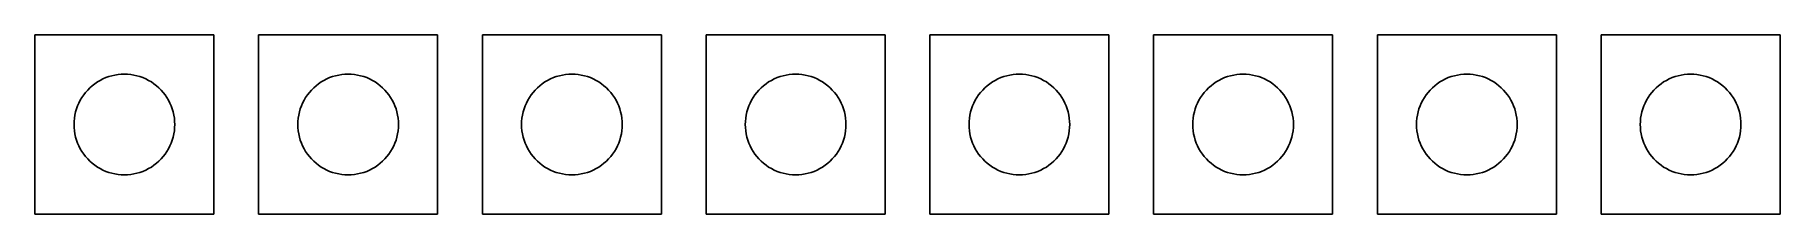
# Model space of a CAD drawing. Extents: x -4 to 74, y -4 to 4.
import ezdxf

# ---------------------------------------------------------------- set-up
doc = ezdxf.new("R2010")
doc.units = 0
doc.layers.get('0').update_dxf_attribs({"color": 1})

msp = doc.modelspace()

# ---------------------------------------------------------------- linework, layer by layer
at = {"color": 1}
for p, q in [((4, 4), (-4, 4)), ((-4, 4), (-4, -4)), ((4, -4), (4, 4)), ((14, 4), (6, 4)), ((6, 4), (6, -4)), ((14, -4), (14, 4)), ((24, 4), (16, 4)), ((16, 4), (16, -4)), ((24, -4), (24, 4)), ((34, 4), (26, 4)), ((26, 4), (26, -4)), ((34, -4), (34, 4)), ((44, 4), (36, 4)), ((36, 4), (36, -4)), ((44, -4), (44, 4)), ((54, 4), (46, 4)), ((46, 4), (46, -4)), ((54, -4), (54, 4)), ((64, 4), (56, 4)), ((56, 4), (56, -4)), ((64, -4), (64, 4)), ((74, 4), (66, 4)), ((66, 4), (66, -4)), ((74, -4), (74, 4)), ((-1.64017, 1.54022), (-1.54022, 1.64017)), ((-1.54022, 1.64017), (-1.43419, 1.73364)), ((-1.43419, 1.73364), (-1.32251, 1.82028)), ((-1.32251, 1.82028), (-1.2056, 1.89973)), ((-1.2056, 1.89973), (-1.08394, 1.97168)), ((-1.08394, 1.97168), (-0.957993, 2.03586)), ((-0.957993, 2.03586), (-0.828278, 2.092)), ((-0.828278, 2.092), (-0.695282, 2.13986)), ((-0.695282, 2.13986), (-0.55954, 2.17931)), ((-0.55954, 2.17931), (-0.4216, 2.21014)), ((-0.4216, 2.21014), (-0.281998, 2.23225)), ((-0.281998, 2.23225), (-0.141266, 2.24556)), ((-0.141266, 2.24556), (0, 2.25)), ((0, 2.25), (0.141266, 2.24556)), ((0.141266, 2.24556), (0.281998, 2.23225)), ((0.281998, 2.23225), (0.4216, 2.21014)), ((0.4216, 2.21014), (0.55954, 2.17931)), ((0.55954, 2.17931), (0.695282, 2.13986)), ((0.695282, 2.13986), (0.828278, 2.092)), ((0.828278, 2.092), (0.957993, 2.03586)), ((0.957993, 2.03586), (1.08394, 1.97168)), ((1.08394, 1.97168), (1.2056, 1.89973)), ((1.2056, 1.89973), (1.32251, 1.82028)), ((1.32251, 1.82028), (1.43419, 1.73364)), ((1.43419, 1.73364), (1.54022, 1.64017)), ((1.54022, 1.64017), (1.64017, 1.54022)), ((8.35983, 1.54022), (8.45978, 1.64017)), ((8.45978, 1.64017), (8.56581, 1.73364)), ((8.56581, 1.73364), (8.67749, 1.82028)), ((8.67749, 1.82028), (8.7944, 1.89973)), ((8.7944, 1.89973), (8.91606, 1.97168)), ((8.91606, 1.97168), (9.04201, 2.03586)), ((9.04201, 2.03586), (9.17172, 2.092)), ((9.17172, 2.092), (9.30472, 2.13986)), ((9.30472, 2.13986), (9.44046, 2.17931)), ((9.44046, 2.17931), (9.5784, 2.21014)), ((9.5784, 2.21014), (9.718, 2.23225)), ((9.718, 2.23225), (9.85873, 2.24556)), ((9.85873, 2.24556), (10, 2.25)), ((10, 2.25), (10.1413, 2.24556)), ((10.1413, 2.24556), (10.282, 2.23225)), ((10.282, 2.23225), (10.4216, 2.21014)), ((10.4216, 2.21014), (10.5595, 2.17931)), ((10.5595, 2.17931), (10.6953, 2.13986)), ((10.6953, 2.13986), (10.8283, 2.092)), ((10.8283, 2.092), (10.958, 2.03586)), ((10.958, 2.03586), (11.0839, 1.97168)), ((11.0839, 1.97168), (11.2056, 1.89973)), ((11.2056, 1.89973), (11.3225, 1.82028)), ((11.3225, 1.82028), (11.4342, 1.73364)), ((11.4342, 1.73364), (11.5402, 1.64017)), ((11.5402, 1.64017), (11.6402, 1.54022)), ((18.3598, 1.54022), (18.4598, 1.64017)), ((18.4598, 1.64017), (18.5658, 1.73364)), ((18.5658, 1.73364), (18.6775, 1.82028)), ((18.6775, 1.82028), (18.7944, 1.89973)), ((18.7944, 1.89973), (18.9161, 1.97168)), ((18.9161, 1.97168), (19.042, 2.03586)), ((19.042, 2.03586), (19.1717, 2.092)), ((19.1717, 2.092), (19.3047, 2.13986)), ((19.3047, 2.13986), (19.4405, 2.17931)), ((19.4405, 2.17931), (19.5784, 2.21014)), ((19.5784, 2.21014), (19.718, 2.23225)), ((19.718, 2.23225), (19.8587, 2.24556)), ((19.8587, 2.24556), (20, 2.25)), ((20, 2.25), (20.1413, 2.24556)), ((20.1413, 2.24556), (20.282, 2.23225)), ((20.282, 2.23225), (20.4216, 2.21014)), ((20.4216, 2.21014), (20.5595, 2.17931)), ((20.5595, 2.17931), (20.6953, 2.13986)), ((20.6953, 2.13986), (20.8283, 2.092)), ((20.8283, 2.092), (20.958, 2.03586)), ((20.958, 2.03586), (21.0839, 1.97168)), ((21.0839, 1.97168), (21.2056, 1.89973)), ((21.2056, 1.89973), (21.3225, 1.82028)), ((21.3225, 1.82028), (21.4342, 1.73364)), ((21.4342, 1.73364), (21.5402, 1.64017)), ((21.5402, 1.64017), (21.6402, 1.54022)), ((28.3598, 1.54022), (28.4598, 1.64017)), ((28.4598, 1.64017), (28.5658, 1.73364)), ((28.5658, 1.73364), (28.6775, 1.82028)), ((28.6775, 1.82028), (28.7944, 1.89973)), ((28.7944, 1.89973), (28.9161, 1.97168)), ((28.9161, 1.97168), (29.042, 2.03586)), ((29.042, 2.03586), (29.1717, 2.092)), ((29.1717, 2.092), (29.3047, 2.13986)), ((29.3047, 2.13986), (29.4405, 2.17931)), ((29.4405, 2.17931), (29.5784, 2.21014)), ((29.5784, 2.21014), (29.718, 2.23225)), ((29.718, 2.23225), (29.8587, 2.24556)), ((29.8587, 2.24556), (30, 2.25)), ((30, 2.25), (30.1413, 2.24556)), ((30.1413, 2.24556), (30.282, 2.23225)), ((30.282, 2.23225), (30.4216, 2.21014)), ((30.4216, 2.21014), (30.5595, 2.17931)), ((30.5595, 2.17931), (30.6953, 2.13986)), ((30.6953, 2.13986), (30.8283, 2.092)), ((30.8283, 2.092), (30.958, 2.03586)), ((30.958, 2.03586), (31.0839, 1.97168)), ((31.0839, 1.97168), (31.2056, 1.89973)), ((31.2056, 1.89973), (31.3225, 1.82028)), ((31.3225, 1.82028), (31.4342, 1.73364)), ((31.4342, 1.73364), (31.5402, 1.64017)), ((31.5402, 1.64017), (31.6402, 1.54022)), ((38.3598, 1.54022), (38.4598, 1.64017)), ((38.4598, 1.64017), (38.5658, 1.73364)), ((38.5658, 1.73364), (38.6775, 1.82028)), ((38.6775, 1.82028), (38.7944, 1.89973)), ((38.7944, 1.89973), (38.9161, 1.97168)), ((38.9161, 1.97168), (39.042, 2.03586)), ((39.042, 2.03586), (39.1717, 2.092)), ((39.1717, 2.092), (39.3047, 2.13986)), ((39.3047, 2.13986), (39.4405, 2.17931)), ((39.4405, 2.17931), (39.5784, 2.21014)), ((39.5784, 2.21014), (39.718, 2.23225)), ((39.718, 2.23225), (39.8587, 2.24556)), ((39.8587, 2.24556), (40, 2.25)), ((40, 2.25), (40.1413, 2.24556)), ((40.1413, 2.24556), (40.282, 2.23225)), ((40.282, 2.23225), (40.4216, 2.21014)), ((40.4216, 2.21014), (40.5595, 2.17931)), ((40.5595, 2.17931), (40.6953, 2.13986)), ((40.6953, 2.13986), (40.8283, 2.092)), ((40.8283, 2.092), (40.958, 2.03586)), ((40.958, 2.03586), (41.0839, 1.97168)), ((41.0839, 1.97168), (41.2056, 1.89973)), ((41.2056, 1.89973), (41.3225, 1.82028)), ((41.3225, 1.82028), (41.4342, 1.73364)), ((41.4342, 1.73364), (41.5402, 1.64017)), ((41.5402, 1.64017), (41.6402, 1.54022)), ((48.3598, 1.54022), (48.4598, 1.64017)), ((48.4598, 1.64017), (48.5658, 1.73364)), ((48.5658, 1.73364), (48.6775, 1.82028)), ((48.6775, 1.82028), (48.7944, 1.89973)), ((48.7944, 1.89973), (48.9161, 1.97168)), ((48.9161, 1.97168), (49.042, 2.03586)), ((49.042, 2.03586), (49.1717, 2.092)), ((49.1717, 2.092), (49.3047, 2.13986)), ((49.3047, 2.13986), (49.4405, 2.17931)), ((49.4405, 2.17931), (49.5784, 2.21014)), ((49.5784, 2.21014), (49.718, 2.23225)), ((49.718, 2.23225), (49.8587, 2.24556)), ((49.8587, 2.24556), (50, 2.25)), ((50, 2.25), (50.1413, 2.24556)), ((50.1413, 2.24556), (50.282, 2.23225)), ((50.282, 2.23225), (50.4216, 2.21014)), ((50.4216, 2.21014), (50.5595, 2.17931)), ((50.5595, 2.17931), (50.6953, 2.13986)), ((50.6953, 2.13986), (50.8283, 2.092)), ((50.8283, 2.092), (50.958, 2.03586)), ((50.958, 2.03586), (51.0839, 1.97168)), ((51.0839, 1.97168), (51.2056, 1.89973)), ((51.2056, 1.89973), (51.3225, 1.82028)), ((51.3225, 1.82028), (51.4342, 1.73364)), ((51.4342, 1.73364), (51.5402, 1.64017)), ((51.5402, 1.64017), (51.6402, 1.54022)), ((58.3598, 1.54022), (58.4598, 1.64017)), ((58.4598, 1.64017), (58.5658, 1.73364)), ((58.5658, 1.73364), (58.6775, 1.82028)), ((58.6775, 1.82028), (58.7944, 1.89973)), ((58.7944, 1.89973), (58.9161, 1.97168)), ((58.9161, 1.97168), (59.042, 2.03586)), ((59.042, 2.03586), (59.1717, 2.092)), ((59.1717, 2.092), (59.3047, 2.13986)), ((59.3047, 2.13986), (59.4405, 2.17931)), ((59.4405, 2.17931), (59.5784, 2.21014)), ((59.5784, 2.21014), (59.718, 2.23225)), ((59.718, 2.23225), (59.8587, 2.24556)), ((59.8587, 2.24556), (60, 2.25)), ((60, 2.25), (60.1413, 2.24556)), ((60.1413, 2.24556), (60.282, 2.23225)), ((60.282, 2.23225), (60.4216, 2.21014)), ((60.4216, 2.21014), (60.5595, 2.17931)), ((60.5595, 2.17931), (60.6953, 2.13986)), ((60.6953, 2.13986), (60.8283, 2.092)), ((60.8283, 2.092), (60.958, 2.03586)), ((60.958, 2.03586), (61.0839, 1.97168)), ((61.0839, 1.97168), (61.2056, 1.89973)), ((61.2056, 1.89973), (61.3225, 1.82028)), ((61.3225, 1.82028), (61.4342, 1.73364)), ((61.4342, 1.73364), (61.5402, 1.64017)), ((61.5402, 1.64017), (61.6402, 1.54022)), ((68.3598, 1.54022), (68.4598, 1.64017)), ((68.4598, 1.64017), (68.5658, 1.73364)), ((68.5658, 1.73364), (68.6775, 1.82028)), ((68.6775, 1.82028), (68.7944, 1.89973)), ((68.7944, 1.89973), (68.9161, 1.97168)), ((68.9161, 1.97168), (69.042, 2.03586)), ((69.042, 2.03586), (69.1717, 2.092)), ((69.1717, 2.092), (69.3047, 2.13986)), ((69.3047, 2.13986), (69.4405, 2.17931)), ((69.4405, 2.17931), (69.5784, 2.21014)), ((69.5784, 2.21014), (69.718, 2.23225)), ((69.718, 2.23225), (69.8587, 2.24556)), ((69.8587, 2.24556), (70, 2.25)), ((70, 2.25), (70.1413, 2.24556)), ((70.1413, 2.24556), (70.282, 2.23225)), ((70.282, 2.23225), (70.4216, 2.21014)), ((70.4216, 2.21014), (70.5595, 2.17931)), ((70.5595, 2.17931), (70.6953, 2.13986)), ((70.6953, 2.13986), (70.8283, 2.092)), ((70.8283, 2.092), (70.958, 2.03586)), ((70.958, 2.03586), (71.0839, 1.97168)), ((71.0839, 1.97168), (71.2056, 1.89973)), ((71.2056, 1.89973), (71.3225, 1.82028)), ((71.3225, 1.82028), (71.4342, 1.73364)), ((71.4342, 1.73364), (71.5402, 1.64017)), ((71.5402, 1.64017), (71.6402, 1.54022)), ((-2.13986, 0.695282), (-2.092, 0.828278)), ((-2.092, 0.828278), (-2.03586, 0.957993)), ((-2.03586, 0.957993), (-1.97168, 1.08394)), ((-1.97168, 1.08394), (-1.89973, 1.2056)), ((-1.89973, 1.2056), (-1.82028, 1.32251)), ((-1.82028, 1.32251), (-1.73364, 1.43419)), ((-1.73364, 1.43419), (-1.64017, 1.54022)), ((1.64017, 1.54022), (1.73364, 1.43419)), ((1.73364, 1.43419), (1.82028, 1.32251)), ((1.82028, 1.32251), (1.89973, 1.2056)), ((1.89973, 1.2056), (1.97168, 1.08394)), ((1.97168, 1.08394), (2.03586, 0.957993)), ((2.03586, 0.957993), (2.092, 0.828278)), ((2.092, 0.828278), (2.13986, 0.695282)), ((7.86014, 0.695282), (7.908, 0.828278)), ((7.908, 0.828278), (7.96414, 0.957993)), ((7.96414, 0.957993), (8.02832, 1.08394)), ((8.02832, 1.08394), (8.10027, 1.2056)), ((8.10027, 1.2056), (8.17972, 1.32251)), ((8.17972, 1.32251), (8.26636, 1.43419)), ((8.26636, 1.43419), (8.35983, 1.54022)), ((11.6402, 1.54022), (11.7336, 1.43419)), ((11.7336, 1.43419), (11.8203, 1.32251)), ((11.8203, 1.32251), (11.8997, 1.2056)), ((11.8997, 1.2056), (11.9717, 1.08394)), ((11.9717, 1.08394), (12.0359, 0.957993)), ((12.0359, 0.957993), (12.092, 0.828278)), ((12.092, 0.828278), (12.1399, 0.695282)), ((17.8601, 0.695282), (17.908, 0.828278)), ((17.908, 0.828278), (17.9641, 0.957993)), ((17.9641, 0.957993), (18.0283, 1.08394)), ((18.0283, 1.08394), (18.1003, 1.2056)), ((18.1003, 1.2056), (18.1797, 1.32251)), ((18.1797, 1.32251), (18.2664, 1.43419)), ((18.2664, 1.43419), (18.3598, 1.54022)), ((21.6402, 1.54022), (21.7336, 1.43419)), ((21.7336, 1.43419), (21.8203, 1.32251)), ((21.8203, 1.32251), (21.8997, 1.2056)), ((21.8997, 1.2056), (21.9717, 1.08394)), ((21.9717, 1.08394), (22.0359, 0.957993)), ((22.0359, 0.957993), (22.092, 0.828278)), ((22.092, 0.828278), (22.1399, 0.695282)), ((27.8601, 0.695282), (27.908, 0.828278)), ((27.908, 0.828278), (27.9641, 0.957993)), ((27.9641, 0.957993), (28.0283, 1.08394)), ((28.0283, 1.08394), (28.1003, 1.2056)), ((28.1003, 1.2056), (28.1797, 1.32251)), ((28.1797, 1.32251), (28.2664, 1.43419)), ((28.2664, 1.43419), (28.3598, 1.54022)), ((31.6402, 1.54022), (31.7336, 1.43419)), ((31.7336, 1.43419), (31.8203, 1.32251)), ((31.8203, 1.32251), (31.8997, 1.2056)), ((31.8997, 1.2056), (31.9717, 1.08394)), ((31.9717, 1.08394), (32.0359, 0.957993)), ((32.0359, 0.957993), (32.092, 0.828278)), ((32.092, 0.828278), (32.1399, 0.695282)), ((37.8601, 0.695282), (37.908, 0.828278)), ((37.908, 0.828278), (37.9641, 0.957993)), ((37.9641, 0.957993), (38.0283, 1.08394)), ((38.0283, 1.08394), (38.1003, 1.2056)), ((38.1003, 1.2056), (38.1797, 1.32251)), ((38.1797, 1.32251), (38.2664, 1.43419)), ((38.2664, 1.43419), (38.3598, 1.54022)), ((41.6402, 1.54022), (41.7336, 1.43419)), ((41.7336, 1.43419), (41.8203, 1.32251)), ((41.8203, 1.32251), (41.8997, 1.2056)), ((41.8997, 1.2056), (41.9717, 1.08394)), ((41.9717, 1.08394), (42.0359, 0.957993)), ((42.0359, 0.957993), (42.092, 0.828278)), ((42.092, 0.828278), (42.1399, 0.695282)), ((47.8601, 0.695282), (47.908, 0.828278)), ((47.908, 0.828278), (47.9641, 0.957993)), ((47.9641, 0.957993), (48.0283, 1.08394)), ((48.0283, 1.08394), (48.1003, 1.2056)), ((48.1003, 1.2056), (48.1797, 1.32251)), ((48.1797, 1.32251), (48.2664, 1.43419)), ((48.2664, 1.43419), (48.3598, 1.54022)), ((51.6402, 1.54022), (51.7336, 1.43419)), ((51.7336, 1.43419), (51.8203, 1.32251)), ((51.8203, 1.32251), (51.8997, 1.2056)), ((51.8997, 1.2056), (51.9717, 1.08394)), ((51.9717, 1.08394), (52.0359, 0.957993)), ((52.0359, 0.957993), (52.092, 0.828278)), ((52.092, 0.828278), (52.1399, 0.695282)), ((57.8601, 0.695282), (57.908, 0.828278)), ((57.908, 0.828278), (57.9641, 0.957993)), ((57.9641, 0.957993), (58.0283, 1.08394)), ((58.0283, 1.08394), (58.1003, 1.2056)), ((58.1003, 1.2056), (58.1797, 1.32251)), ((58.1797, 1.32251), (58.2664, 1.43419)), ((58.2664, 1.43419), (58.3598, 1.54022)), ((61.6402, 1.54022), (61.7336, 1.43419)), ((61.7336, 1.43419), (61.8203, 1.32251)), ((61.8203, 1.32251), (61.8997, 1.2056)), ((61.8997, 1.2056), (61.9717, 1.08394)), ((61.9717, 1.08394), (62.0359, 0.957993)), ((62.0359, 0.957993), (62.092, 0.828278)), ((62.092, 0.828278), (62.1399, 0.695282)), ((67.8601, 0.695282), (67.908, 0.828278)), ((67.908, 0.828278), (67.9641, 0.957993)), ((67.9641, 0.957993), (68.0283, 1.08394)), ((68.0283, 1.08394), (68.1003, 1.2056)), ((68.1003, 1.2056), (68.1797, 1.32251)), ((68.1797, 1.32251), (68.2664, 1.43419)), ((68.2664, 1.43419), (68.3598, 1.54022)), ((71.6402, 1.54022), (71.7336, 1.43419)), ((71.7336, 1.43419), (71.8203, 1.32251)), ((71.8203, 1.32251), (71.8997, 1.2056)), ((71.8997, 1.2056), (71.9717, 1.08394)), ((71.9717, 1.08394), (72.0359, 0.957993)), ((72.0359, 0.957993), (72.092, 0.828278)), ((72.092, 0.828278), (72.1399, 0.695282)), ((-2.25, 0), (-2.24556, 0.141266)), ((-2.24556, -0.141266), (-2.25, 0)), ((-2.24556, 0.141266), (-2.23225, 0.281998)), ((-2.23225, 0.281998), (-2.21014, 0.4216)), ((-2.21014, 0.4216), (-2.17931, 0.55954)), ((-2.17931, 0.55954), (-2.13986, 0.695282)), ((2.13986, 0.695282), (2.17931, 0.55954)), ((2.17931, 0.55954), (2.21014, 0.4216)), ((2.21014, 0.4216), (2.23225, 0.281998)), ((2.23225, 0.281998), (2.24556, 0.141266)), ((2.24556, 0.141266), (2.25, 0)), ((2.25, 0), (2.24556, -0.141266)), ((7.75, 0), (7.75444, 0.141266)), ((7.75444, -0.141266), (7.75, 0)), ((7.75444, 0.141266), (7.76775, 0.281998)), ((7.76775, 0.281998), (7.78986, 0.4216)), ((7.78986, 0.4216), (7.82069, 0.55954)), ((7.82069, 0.55954), (7.86014, 0.695282)), ((12.1399, 0.695282), (12.1793, 0.55954)), ((12.1793, 0.55954), (12.2101, 0.4216)), ((12.2101, 0.4216), (12.2323, 0.281998)), ((12.2323, 0.281998), (12.2456, 0.141266)), ((12.2456, 0.141266), (12.25, 0)), ((12.25, 0), (12.2456, -0.141266)), ((17.75, 0), (17.7544, 0.141266)), ((17.7544, -0.141266), (17.75, 0)), ((17.7544, 0.141266), (17.7677, 0.281998)), ((17.7677, 0.281998), (17.7899, 0.4216)), ((17.7899, 0.4216), (17.8207, 0.55954)), ((17.8207, 0.55954), (17.8601, 0.695282)), ((22.1399, 0.695282), (22.1793, 0.55954)), ((22.1793, 0.55954), (22.2101, 0.4216)), ((22.2101, 0.4216), (22.2323, 0.281998)), ((22.2323, 0.281998), (22.2456, 0.141266)), ((22.2456, 0.141266), (22.25, 0)), ((22.25, 0), (22.2456, -0.141266)), ((27.75, 0), (27.7544, 0.141266)), ((27.7544, -0.141266), (27.75, 0)), ((27.7544, 0.141266), (27.7677, 0.281998)), ((27.7677, 0.281998), (27.7899, 0.4216)), ((27.7899, 0.4216), (27.8207, 0.55954)), ((27.8207, 0.55954), (27.8601, 0.695282)), ((32.1399, 0.695282), (32.1793, 0.55954)), ((32.1793, 0.55954), (32.2101, 0.4216)), ((32.2101, 0.4216), (32.2323, 0.281998)), ((32.2323, 0.281998), (32.2456, 0.141266)), ((32.2456, 0.141266), (32.25, 0)), ((32.25, 0), (32.2456, -0.141266)), ((37.75, 0), (37.7544, 0.141266)), ((37.7544, -0.141266), (37.75, 0)), ((37.7544, 0.141266), (37.7677, 0.281998)), ((37.7677, 0.281998), (37.7899, 0.4216)), ((37.7899, 0.4216), (37.8207, 0.55954)), ((37.8207, 0.55954), (37.8601, 0.695282)), ((42.1399, 0.695282), (42.1793, 0.55954)), ((42.1793, 0.55954), (42.2101, 0.4216)), ((42.2101, 0.4216), (42.2323, 0.281998)), ((42.2323, 0.281998), (42.2456, 0.141266)), ((42.2456, 0.141266), (42.25, 0)), ((42.25, 0), (42.2456, -0.141266)), ((47.75, 0), (47.7544, 0.141266)), ((47.7544, -0.141266), (47.75, 0)), ((47.7544, 0.141266), (47.7677, 0.281998)), ((47.7677, 0.281998), (47.7899, 0.4216)), ((47.7899, 0.4216), (47.8207, 0.55954)), ((47.8207, 0.55954), (47.8601, 0.695282)), ((52.1399, 0.695282), (52.1793, 0.55954)), ((52.1793, 0.55954), (52.2101, 0.4216)), ((52.2101, 0.4216), (52.2323, 0.281998)), ((52.2323, 0.281998), (52.2456, 0.141266)), ((52.2456, 0.141266), (52.25, 0)), ((52.25, 0), (52.2456, -0.141266)), ((57.75, 0), (57.7544, 0.141266)), ((57.7544, -0.141266), (57.75, 0)), ((57.7544, 0.141266), (57.7677, 0.281998)), ((57.7677, 0.281998), (57.7899, 0.4216)), ((57.7899, 0.4216), (57.8207, 0.55954)), ((57.8207, 0.55954), (57.8601, 0.695282)), ((62.1399, 0.695282), (62.1793, 0.55954)), ((62.1793, 0.55954), (62.2101, 0.4216)), ((62.2101, 0.4216), (62.2323, 0.281998)), ((62.2323, 0.281998), (62.2456, 0.141266)), ((62.2456, 0.141266), (62.25, 0)), ((62.25, 0), (62.2456, -0.141266)), ((67.75, 0), (67.7544, 0.141266)), ((67.7544, -0.141266), (67.75, 0)), ((67.7544, 0.141266), (67.7677, 0.281998)), ((67.7677, 0.281998), (67.7899, 0.4216)), ((67.7899, 0.4216), (67.8207, 0.55954)), ((67.8207, 0.55954), (67.8601, 0.695282)), ((72.1399, 0.695282), (72.1793, 0.55954)), ((72.1793, 0.55954), (72.2101, 0.4216)), ((72.2101, 0.4216), (72.2323, 0.281998)), ((72.2323, 0.281998), (72.2456, 0.141266)), ((72.2456, 0.141266), (72.25, 0)), ((72.25, 0), (72.2456, -0.141266)), ((-2.23225, -0.281998), (-2.24556, -0.141266)), ((-2.21014, -0.4216), (-2.23225, -0.281998)), ((-2.17931, -0.55954), (-2.21014, -0.4216)), ((-2.13986, -0.695282), (-2.17931, -0.55954)), ((-2.092, -0.828278), (-2.13986, -0.695282)), ((2.13986, -0.695282), (2.092, -0.828278)), ((2.17931, -0.55954), (2.13986, -0.695282)), ((2.21014, -0.4216), (2.17931, -0.55954)), ((2.23225, -0.281998), (2.21014, -0.4216)), ((2.24556, -0.141266), (2.23225, -0.281998)), ((7.76775, -0.281998), (7.75444, -0.141266)), ((7.78986, -0.4216), (7.76775, -0.281998)), ((7.82069, -0.55954), (7.78986, -0.4216)), ((7.86014, -0.695282), (7.82069, -0.55954)), ((7.908, -0.828278), (7.86014, -0.695282)), ((12.1399, -0.695282), (12.092, -0.828278)), ((12.1793, -0.55954), (12.1399, -0.695282)), ((12.2101, -0.4216), (12.1793, -0.55954)), ((12.2323, -0.281998), (12.2101, -0.4216)), ((12.2456, -0.141266), (12.2323, -0.281998)), ((17.7677, -0.281998), (17.7544, -0.141266)), ((17.7899, -0.4216), (17.7677, -0.281998)), ((17.8207, -0.55954), (17.7899, -0.4216)), ((17.8601, -0.695282), (17.8207, -0.55954)), ((17.908, -0.828278), (17.8601, -0.695282)), ((22.1399, -0.695282), (22.092, -0.828278)), ((22.1793, -0.55954), (22.1399, -0.695282)), ((22.2101, -0.4216), (22.1793, -0.55954)), ((22.2323, -0.281998), (22.2101, -0.4216)), ((22.2456, -0.141266), (22.2323, -0.281998)), ((27.7677, -0.281998), (27.7544, -0.141266)), ((27.7899, -0.4216), (27.7677, -0.281998)), ((27.8207, -0.55954), (27.7899, -0.4216)), ((27.8601, -0.695282), (27.8207, -0.55954)), ((27.908, -0.828278), (27.8601, -0.695282)), ((32.1399, -0.695282), (32.092, -0.828278)), ((32.1793, -0.55954), (32.1399, -0.695282)), ((32.2101, -0.4216), (32.1793, -0.55954)), ((32.2323, -0.281998), (32.2101, -0.4216)), ((32.2456, -0.141266), (32.2323, -0.281998)), ((37.7677, -0.281998), (37.7544, -0.141266)), ((37.7899, -0.4216), (37.7677, -0.281998)), ((37.8207, -0.55954), (37.7899, -0.4216)), ((37.8601, -0.695282), (37.8207, -0.55954)), ((37.908, -0.828278), (37.8601, -0.695282)), ((42.1399, -0.695282), (42.092, -0.828278)), ((42.1793, -0.55954), (42.1399, -0.695282)), ((42.2101, -0.4216), (42.1793, -0.55954)), ((42.2323, -0.281998), (42.2101, -0.4216)), ((42.2456, -0.141266), (42.2323, -0.281998)), ((47.7677, -0.281998), (47.7544, -0.141266)), ((47.7899, -0.4216), (47.7677, -0.281998)), ((47.8207, -0.55954), (47.7899, -0.4216)), ((47.8601, -0.695282), (47.8207, -0.55954)), ((47.908, -0.828278), (47.8601, -0.695282)), ((52.1399, -0.695282), (52.092, -0.828278)), ((52.1793, -0.55954), (52.1399, -0.695282)), ((52.2101, -0.4216), (52.1793, -0.55954)), ((52.2323, -0.281998), (52.2101, -0.4216)), ((52.2456, -0.141266), (52.2323, -0.281998)), ((57.7677, -0.281998), (57.7544, -0.141266)), ((57.7899, -0.4216), (57.7677, -0.281998)), ((57.8207, -0.55954), (57.7899, -0.4216)), ((57.8601, -0.695282), (57.8207, -0.55954)), ((57.908, -0.828278), (57.8601, -0.695282)), ((62.1399, -0.695282), (62.092, -0.828278)), ((62.1793, -0.55954), (62.1399, -0.695282)), ((62.2101, -0.4216), (62.1793, -0.55954)), ((62.2323, -0.281998), (62.2101, -0.4216)), ((62.2456, -0.141266), (62.2323, -0.281998)), ((67.7677, -0.281998), (67.7544, -0.141266)), ((67.7899, -0.4216), (67.7677, -0.281998)), ((67.8207, -0.55954), (67.7899, -0.4216)), ((67.8601, -0.695282), (67.8207, -0.55954)), ((67.908, -0.828278), (67.8601, -0.695282)), ((72.1399, -0.695282), (72.092, -0.828278)), ((72.1793, -0.55954), (72.1399, -0.695282)), ((72.2101, -0.4216), (72.1793, -0.55954)), ((72.2323, -0.281998), (72.2101, -0.4216)), ((72.2456, -0.141266), (72.2323, -0.281998)), ((-2.03586, -0.957993), (-2.092, -0.828278)), ((-1.97168, -1.08394), (-2.03586, -0.957993)), ((-1.89973, -1.2056), (-1.97168, -1.08394)), ((-1.82028, -1.32251), (-1.89973, -1.2056)), ((-1.73364, -1.43419), (-1.82028, -1.32251)), ((-1.64017, -1.54022), (-1.73364, -1.43419)), ((-1.54022, -1.64017), (-1.64017, -1.54022)), ((1.64017, -1.54022), (1.54022, -1.64017)), ((1.73364, -1.43419), (1.64017, -1.54022)), ((1.82028, -1.32251), (1.73364, -1.43419)), ((1.89973, -1.2056), (1.82028, -1.32251)), ((1.97168, -1.08394), (1.89973, -1.2056)), ((2.03586, -0.957993), (1.97168, -1.08394)), ((2.092, -0.828278), (2.03586, -0.957993)), ((7.96414, -0.957993), (7.908, -0.828278)), ((8.02832, -1.08394), (7.96414, -0.957993)), ((8.10027, -1.2056), (8.02832, -1.08394)), ((8.17972, -1.32251), (8.10027, -1.2056)), ((8.26636, -1.43419), (8.17972, -1.32251)), ((8.35983, -1.54022), (8.26636, -1.43419)), ((8.45978, -1.64017), (8.35983, -1.54022)), ((11.6402, -1.54022), (11.5402, -1.64017)), ((11.7336, -1.43419), (11.6402, -1.54022)), ((11.8203, -1.32251), (11.7336, -1.43419)), ((11.8997, -1.2056), (11.8203, -1.32251)), ((11.9717, -1.08394), (11.8997, -1.2056)), ((12.0359, -0.957993), (11.9717, -1.08394)), ((12.092, -0.828278), (12.0359, -0.957993)), ((17.9641, -0.957993), (17.908, -0.828278)), ((18.0283, -1.08394), (17.9641, -0.957993)), ((18.1003, -1.2056), (18.0283, -1.08394)), ((18.1797, -1.32251), (18.1003, -1.2056)), ((18.2664, -1.43419), (18.1797, -1.32251)), ((18.3598, -1.54022), (18.2664, -1.43419)), ((18.4598, -1.64017), (18.3598, -1.54022)), ((21.6402, -1.54022), (21.5402, -1.64017)), ((21.7336, -1.43419), (21.6402, -1.54022)), ((21.8203, -1.32251), (21.7336, -1.43419)), ((21.8997, -1.2056), (21.8203, -1.32251)), ((21.9717, -1.08394), (21.8997, -1.2056)), ((22.0359, -0.957993), (21.9717, -1.08394)), ((22.092, -0.828278), (22.0359, -0.957993)), ((27.9641, -0.957993), (27.908, -0.828278)), ((28.0283, -1.08394), (27.9641, -0.957993)), ((28.1003, -1.2056), (28.0283, -1.08394)), ((28.1797, -1.32251), (28.1003, -1.2056)), ((28.2664, -1.43419), (28.1797, -1.32251)), ((28.3598, -1.54022), (28.2664, -1.43419)), ((28.4598, -1.64017), (28.3598, -1.54022)), ((31.6402, -1.54022), (31.5402, -1.64017)), ((31.7336, -1.43419), (31.6402, -1.54022)), ((31.8203, -1.32251), (31.7336, -1.43419)), ((31.8997, -1.2056), (31.8203, -1.32251)), ((31.9717, -1.08394), (31.8997, -1.2056)), ((32.0359, -0.957993), (31.9717, -1.08394)), ((32.092, -0.828278), (32.0359, -0.957993)), ((37.9641, -0.957993), (37.908, -0.828278)), ((38.0283, -1.08394), (37.9641, -0.957993)), ((38.1003, -1.2056), (38.0283, -1.08394)), ((38.1797, -1.32251), (38.1003, -1.2056)), ((38.2664, -1.43419), (38.1797, -1.32251)), ((38.3598, -1.54022), (38.2664, -1.43419)), ((38.4598, -1.64017), (38.3598, -1.54022)), ((41.6402, -1.54022), (41.5402, -1.64017)), ((41.7336, -1.43419), (41.6402, -1.54022)), ((41.8203, -1.32251), (41.7336, -1.43419)), ((41.8997, -1.2056), (41.8203, -1.32251)), ((41.9717, -1.08394), (41.8997, -1.2056)), ((42.0359, -0.957993), (41.9717, -1.08394)), ((42.092, -0.828278), (42.0359, -0.957993)), ((47.9641, -0.957993), (47.908, -0.828278)), ((48.0283, -1.08394), (47.9641, -0.957993)), ((48.1003, -1.2056), (48.0283, -1.08394)), ((48.1797, -1.32251), (48.1003, -1.2056)), ((48.2664, -1.43419), (48.1797, -1.32251)), ((48.3598, -1.54022), (48.2664, -1.43419)), ((48.4598, -1.64017), (48.3598, -1.54022)), ((51.6402, -1.54022), (51.5402, -1.64017)), ((51.7336, -1.43419), (51.6402, -1.54022)), ((51.8203, -1.32251), (51.7336, -1.43419)), ((51.8997, -1.2056), (51.8203, -1.32251)), ((51.9717, -1.08394), (51.8997, -1.2056)), ((52.0359, -0.957993), (51.9717, -1.08394)), ((52.092, -0.828278), (52.0359, -0.957993)), ((57.9641, -0.957993), (57.908, -0.828278)), ((58.0283, -1.08394), (57.9641, -0.957993)), ((58.1003, -1.2056), (58.0283, -1.08394)), ((58.1797, -1.32251), (58.1003, -1.2056)), ((58.2664, -1.43419), (58.1797, -1.32251)), ((58.3598, -1.54022), (58.2664, -1.43419)), ((58.4598, -1.64017), (58.3598, -1.54022)), ((61.6402, -1.54022), (61.5402, -1.64017)), ((61.7336, -1.43419), (61.6402, -1.54022)), ((61.8203, -1.32251), (61.7336, -1.43419)), ((61.8997, -1.2056), (61.8203, -1.32251)), ((61.9717, -1.08394), (61.8997, -1.2056)), ((62.0359, -0.957993), (61.9717, -1.08394)), ((62.092, -0.828278), (62.0359, -0.957993)), ((67.9641, -0.957993), (67.908, -0.828278)), ((68.0283, -1.08394), (67.9641, -0.957993)), ((68.1003, -1.2056), (68.0283, -1.08394)), ((68.1797, -1.32251), (68.1003, -1.2056)), ((68.2664, -1.43419), (68.1797, -1.32251)), ((68.3598, -1.54022), (68.2664, -1.43419)), ((68.4598, -1.64017), (68.3598, -1.54022)), ((71.6402, -1.54022), (71.5402, -1.64017)), ((71.7336, -1.43419), (71.6402, -1.54022)), ((71.8203, -1.32251), (71.7336, -1.43419)), ((71.8997, -1.2056), (71.8203, -1.32251)), ((71.9717, -1.08394), (71.8997, -1.2056)), ((72.0359, -0.957993), (71.9717, -1.08394)), ((72.092, -0.828278), (72.0359, -0.957993)), ((-1.43419, -1.73364), (-1.54022, -1.64017)), ((-1.32251, -1.82028), (-1.43419, -1.73364)), ((-1.2056, -1.89973), (-1.32251, -1.82028)), ((-1.08394, -1.97168), (-1.2056, -1.89973)), ((-0.957993, -2.03586), (-1.08394, -1.97168)), ((-0.828278, -2.092), (-0.957993, -2.03586)), ((-0.695282, -2.13986), (-0.828278, -2.092)), ((-0.55954, -2.17931), (-0.695282, -2.13986)), ((-0.4216, -2.21014), (-0.55954, -2.17931)), ((-0.281998, -2.23225), (-0.4216, -2.21014)), ((-0.141266, -2.24556), (-0.281998, -2.23225)), ((0, -2.25), (-0.141266, -2.24556)), ((0.141266, -2.24556), (0, -2.25)), ((0.281998, -2.23225), (0.141266, -2.24556)), ((0.4216, -2.21014), (0.281998, -2.23225)), ((0.55954, -2.17931), (0.4216, -2.21014)), ((0.695282, -2.13986), (0.55954, -2.17931)), ((0.828278, -2.092), (0.695282, -2.13986)), ((0.957993, -2.03586), (0.828278, -2.092)), ((1.08394, -1.97168), (0.957993, -2.03586)), ((1.2056, -1.89973), (1.08394, -1.97168)), ((1.32251, -1.82028), (1.2056, -1.89973)), ((1.43419, -1.73364), (1.32251, -1.82028)), ((1.54022, -1.64017), (1.43419, -1.73364)), ((8.56581, -1.73364), (8.45978, -1.64017)), ((8.67749, -1.82028), (8.56581, -1.73364)), ((8.7944, -1.89973), (8.67749, -1.82028)), ((8.91606, -1.97168), (8.7944, -1.89973)), ((9.04201, -2.03586), (8.91606, -1.97168)), ((9.17172, -2.092), (9.04201, -2.03586)), ((9.30472, -2.13986), (9.17172, -2.092)), ((9.44046, -2.17931), (9.30472, -2.13986)), ((9.5784, -2.21014), (9.44046, -2.17931)), ((9.718, -2.23225), (9.5784, -2.21014)), ((9.85873, -2.24556), (9.718, -2.23225)), ((10, -2.25), (9.85873, -2.24556)), ((10.1413, -2.24556), (10, -2.25)), ((10.282, -2.23225), (10.1413, -2.24556)), ((10.4216, -2.21014), (10.282, -2.23225)), ((10.5595, -2.17931), (10.4216, -2.21014)), ((10.6953, -2.13986), (10.5595, -2.17931)), ((10.8283, -2.092), (10.6953, -2.13986)), ((10.958, -2.03586), (10.8283, -2.092)), ((11.0839, -1.97168), (10.958, -2.03586)), ((11.2056, -1.89973), (11.0839, -1.97168)), ((11.3225, -1.82028), (11.2056, -1.89973)), ((11.4342, -1.73364), (11.3225, -1.82028)), ((11.5402, -1.64017), (11.4342, -1.73364)), ((18.5658, -1.73364), (18.4598, -1.64017)), ((18.6775, -1.82028), (18.5658, -1.73364)), ((18.7944, -1.89973), (18.6775, -1.82028)), ((18.9161, -1.97168), (18.7944, -1.89973)), ((19.042, -2.03586), (18.9161, -1.97168)), ((19.1717, -2.092), (19.042, -2.03586)), ((19.3047, -2.13986), (19.1717, -2.092)), ((19.4405, -2.17931), (19.3047, -2.13986)), ((19.5784, -2.21014), (19.4405, -2.17931)), ((19.718, -2.23225), (19.5784, -2.21014)), ((19.8587, -2.24556), (19.718, -2.23225)), ((20, -2.25), (19.8587, -2.24556)), ((20.1413, -2.24556), (20, -2.25)), ((20.282, -2.23225), (20.1413, -2.24556)), ((20.4216, -2.21014), (20.282, -2.23225)), ((20.5595, -2.17931), (20.4216, -2.21014)), ((20.6953, -2.13986), (20.5595, -2.17931)), ((20.8283, -2.092), (20.6953, -2.13986)), ((20.958, -2.03586), (20.8283, -2.092)), ((21.0839, -1.97168), (20.958, -2.03586)), ((21.2056, -1.89973), (21.0839, -1.97168)), ((21.3225, -1.82028), (21.2056, -1.89973)), ((21.4342, -1.73364), (21.3225, -1.82028)), ((21.5402, -1.64017), (21.4342, -1.73364)), ((28.5658, -1.73364), (28.4598, -1.64017)), ((28.6775, -1.82028), (28.5658, -1.73364)), ((28.7944, -1.89973), (28.6775, -1.82028)), ((28.9161, -1.97168), (28.7944, -1.89973)), ((29.042, -2.03586), (28.9161, -1.97168)), ((29.1717, -2.092), (29.042, -2.03586)), ((29.3047, -2.13986), (29.1717, -2.092)), ((29.4405, -2.17931), (29.3047, -2.13986)), ((29.5784, -2.21014), (29.4405, -2.17931)), ((29.718, -2.23225), (29.5784, -2.21014)), ((29.8587, -2.24556), (29.718, -2.23225)), ((30, -2.25), (29.8587, -2.24556)), ((30.1413, -2.24556), (30, -2.25)), ((30.282, -2.23225), (30.1413, -2.24556)), ((30.4216, -2.21014), (30.282, -2.23225)), ((30.5595, -2.17931), (30.4216, -2.21014)), ((30.6953, -2.13986), (30.5595, -2.17931)), ((30.8283, -2.092), (30.6953, -2.13986)), ((30.958, -2.03586), (30.8283, -2.092)), ((31.0839, -1.97168), (30.958, -2.03586)), ((31.2056, -1.89973), (31.0839, -1.97168)), ((31.3225, -1.82028), (31.2056, -1.89973)), ((31.4342, -1.73364), (31.3225, -1.82028)), ((31.5402, -1.64017), (31.4342, -1.73364)), ((38.5658, -1.73364), (38.4598, -1.64017)), ((38.6775, -1.82028), (38.5658, -1.73364)), ((38.7944, -1.89973), (38.6775, -1.82028)), ((38.9161, -1.97168), (38.7944, -1.89973)), ((39.042, -2.03586), (38.9161, -1.97168)), ((39.1717, -2.092), (39.042, -2.03586)), ((39.3047, -2.13986), (39.1717, -2.092)), ((39.4405, -2.17931), (39.3047, -2.13986)), ((39.5784, -2.21014), (39.4405, -2.17931)), ((39.718, -2.23225), (39.5784, -2.21014)), ((39.8587, -2.24556), (39.718, -2.23225)), ((40, -2.25), (39.8587, -2.24556)), ((40.1413, -2.24556), (40, -2.25)), ((40.282, -2.23225), (40.1413, -2.24556)), ((40.4216, -2.21014), (40.282, -2.23225)), ((40.5595, -2.17931), (40.4216, -2.21014)), ((40.6953, -2.13986), (40.5595, -2.17931)), ((40.8283, -2.092), (40.6953, -2.13986)), ((40.958, -2.03586), (40.8283, -2.092)), ((41.0839, -1.97168), (40.958, -2.03586)), ((41.2056, -1.89973), (41.0839, -1.97168)), ((41.3225, -1.82028), (41.2056, -1.89973)), ((41.4342, -1.73364), (41.3225, -1.82028)), ((41.5402, -1.64017), (41.4342, -1.73364)), ((48.5658, -1.73364), (48.4598, -1.64017)), ((48.6775, -1.82028), (48.5658, -1.73364)), ((48.7944, -1.89973), (48.6775, -1.82028)), ((48.9161, -1.97168), (48.7944, -1.89973)), ((49.042, -2.03586), (48.9161, -1.97168)), ((49.1717, -2.092), (49.042, -2.03586)), ((49.3047, -2.13986), (49.1717, -2.092)), ((49.4405, -2.17931), (49.3047, -2.13986)), ((49.5784, -2.21014), (49.4405, -2.17931)), ((49.718, -2.23225), (49.5784, -2.21014)), ((49.8587, -2.24556), (49.718, -2.23225)), ((50, -2.25), (49.8587, -2.24556)), ((50.1413, -2.24556), (50, -2.25)), ((50.282, -2.23225), (50.1413, -2.24556)), ((50.4216, -2.21014), (50.282, -2.23225)), ((50.5595, -2.17931), (50.4216, -2.21014)), ((50.6953, -2.13986), (50.5595, -2.17931)), ((50.8283, -2.092), (50.6953, -2.13986)), ((50.958, -2.03586), (50.8283, -2.092)), ((51.0839, -1.97168), (50.958, -2.03586)), ((51.2056, -1.89973), (51.0839, -1.97168)), ((51.3225, -1.82028), (51.2056, -1.89973)), ((51.4342, -1.73364), (51.3225, -1.82028)), ((51.5402, -1.64017), (51.4342, -1.73364)), ((58.5658, -1.73364), (58.4598, -1.64017)), ((58.6775, -1.82028), (58.5658, -1.73364)), ((58.7944, -1.89973), (58.6775, -1.82028)), ((58.9161, -1.97168), (58.7944, -1.89973)), ((59.042, -2.03586), (58.9161, -1.97168)), ((59.1717, -2.092), (59.042, -2.03586)), ((59.3047, -2.13986), (59.1717, -2.092)), ((59.4405, -2.17931), (59.3047, -2.13986)), ((59.5784, -2.21014), (59.4405, -2.17931)), ((59.718, -2.23225), (59.5784, -2.21014)), ((59.8587, -2.24556), (59.718, -2.23225)), ((60, -2.25), (59.8587, -2.24556)), ((60.1413, -2.24556), (60, -2.25)), ((60.282, -2.23225), (60.1413, -2.24556)), ((60.4216, -2.21014), (60.282, -2.23225)), ((60.5595, -2.17931), (60.4216, -2.21014)), ((60.6953, -2.13986), (60.5595, -2.17931)), ((60.8283, -2.092), (60.6953, -2.13986)), ((60.958, -2.03586), (60.8283, -2.092)), ((61.0839, -1.97168), (60.958, -2.03586)), ((61.2056, -1.89973), (61.0839, -1.97168)), ((61.3225, -1.82028), (61.2056, -1.89973)), ((61.4342, -1.73364), (61.3225, -1.82028)), ((61.5402, -1.64017), (61.4342, -1.73364)), ((68.5658, -1.73364), (68.4598, -1.64017)), ((68.6775, -1.82028), (68.5658, -1.73364)), ((68.7944, -1.89973), (68.6775, -1.82028)), ((68.9161, -1.97168), (68.7944, -1.89973)), ((69.042, -2.03586), (68.9161, -1.97168)), ((69.1717, -2.092), (69.042, -2.03586)), ((69.3047, -2.13986), (69.1717, -2.092)), ((69.4405, -2.17931), (69.3047, -2.13986)), ((69.5784, -2.21014), (69.4405, -2.17931)), ((69.718, -2.23225), (69.5784, -2.21014)), ((69.8587, -2.24556), (69.718, -2.23225)), ((70, -2.25), (69.8587, -2.24556)), ((70.1413, -2.24556), (70, -2.25)), ((70.282, -2.23225), (70.1413, -2.24556)), ((70.4216, -2.21014), (70.282, -2.23225)), ((70.5595, -2.17931), (70.4216, -2.21014)), ((70.6953, -2.13986), (70.5595, -2.17931)), ((70.8283, -2.092), (70.6953, -2.13986)), ((70.958, -2.03586), (70.8283, -2.092)), ((71.0839, -1.97168), (70.958, -2.03586)), ((71.2056, -1.89973), (71.0839, -1.97168)), ((71.3225, -1.82028), (71.2056, -1.89973)), ((71.4342, -1.73364), (71.3225, -1.82028)), ((71.5402, -1.64017), (71.4342, -1.73364)), ((-4, -4), (4, -4)), ((6, -4), (14, -4)), ((16, -4), (24, -4)), ((26, -4), (34, -4)), ((36, -4), (44, -4)), ((46, -4), (54, -4)), ((56, -4), (64, -4)), ((66, -4), (74, -4))]:
    msp.add_line(p, q, dxfattribs=at)

doc.saveas('drawing.dxf')
